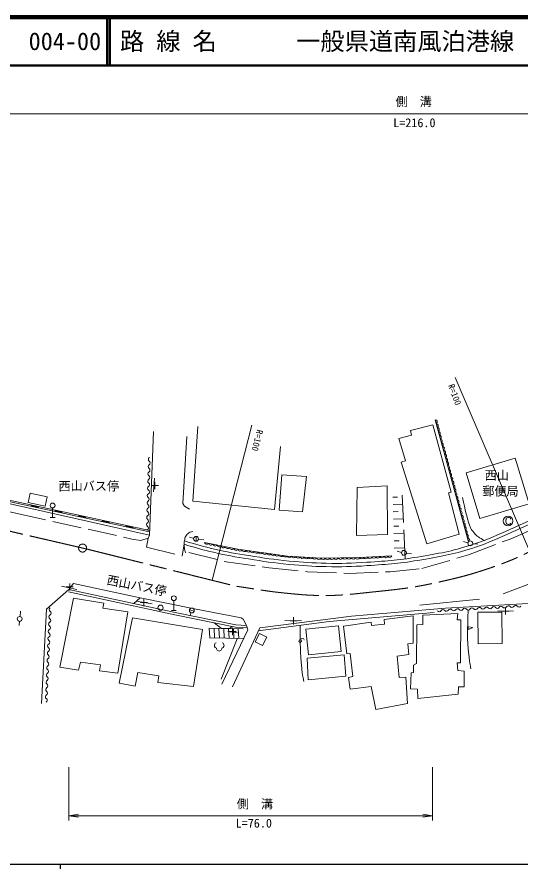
# Model space of a CAD drawing. Units: millimetres, scale not verified. Extents: x 40000 to 680000, y 20000 to 380000.
# Drawn here: x 159130 to 263136, y 204000 to 380000 of the extents above; entities that cross this region are included whole.
import ezdxf
from ezdxf.enums import TextEntityAlignment as Align

# ---------------------------------------------------------------- set-up
doc = ezdxf.new("R2010")
doc.units = ezdxf.units.MM
doc.header["$LTSCALE"] = 1000
doc.linetypes.add('CHAIN', pattern=[18.5, 12, -1.5, 3.5, -1.5])
doc.linetypes.add('DASHED', pattern=[7.5, 6, -1.5])
for name, color, linetype, lineweight in [('M-BMK', 2, 'CHAIN', 13), ('M-STR-HTXT', 7, 'Continuous', 13), ('M-TTL', 2, 'Continuous', 140), ('M-TTL-BAND', 7, 'Continuous', 25), ('M-TTL-LINE', 7, 'Continuous', 50), ('M-WORK', 1, 'Continuous', 13)]:
    doc.layers.add(name, color=color, linetype=linetype, lineweight=lineweight)
doc.layers.add('M-TTL-TXT', color=7, linetype='Continuous')
doc.styles.add('ＭＳ ゴシック', font='')
doc.styles.get('ＭＳ ゴシック').set_extended_font_data('MS Gothic')

# ---------------------------------------------------------------- blocks, each defined once
blk = doc.blocks.new('plus')
at = {"color": 0, "linetype": 'Continuous', "lineweight": -2}
for p, q in [((-1.25, 0), (1.25, 0)), ((0, -1.25), (0, 1.25))]:
    blk.add_line(p, q, dxfattribs=at)
blk = doc.blocks.new('open_arrow')
at = {"color": 0, "linetype": 'Continuous', "lineweight": -2}
blk.add_lwpolyline([(7.5, 1.25), (0, 0), (7.5, -1.25)], dxfattribs=at)

msp = doc.modelspace()

# ---------------------------------------------------------------- linework, layer by layer
at = {"layer": 'M-BMK'}
msp.add_circle((172652, 270294), 828, dxfattribs=at)
for points, knots in [([(173460, 270108), (171320, 270604), (136536, 278659), (134554, 279118), (134554, 279118), (134554, 279118), (134554, 279118), (134153, 279186), (128082, 280405), (123890, 280928), (119169, 281517), (116495, 281647), (111739, 281768), (104771, 281946), (100857, 281739), (93900, 281316), (86074, 280840), (83405, 280462), (73935, 279233)], [0, 0, 0, 0, 1, 1, 1, 2, 2, 2, 3, 3, 3, 4, 4, 4, 5, 5, 5, 6, 6, 6, 6]), ([(173460, 270108), (187285, 266657), (192200, 265430), (204212, 262432), (204212, 262432), (204212, 262432), (204212, 262432), (208150, 261877), (210337, 261407), (214295, 261010), (217533, 260686), (219356, 260491), (222611, 260493), (226205, 260496), (228215, 260756), (231789, 261140), (237097, 261710), (240102, 261941), (245318, 263079), (249746, 264044), (252228, 264644), (256521, 266095), (262174, 268005), (264141, 269132), (270446, 272374)], [0, 0, 0, 0, 1, 1, 1, 2, 2, 2, 3, 3, 3, 4, 4, 4, 5, 5, 5, 6, 6, 6, 7, 7, 7, 8, 8, 8, 8])]:
    msp.add_open_spline(points, degree=3, knots=knots, dxfattribs=at)
at = {"layer": 'M-STR-HTXT'}
for p, q in [((138205, 360000), (343065, 360000)), ((249570, 305519), (264927, 269739)), ((207607, 295671), (199422, 263635)), ((169841, 225000), (169841, 214000)), ((244903, 225000), (244903, 214000)), ((169841, 215000), (244903, 215000))]:
    msp.add_line(p, q, dxfattribs=at)
at = {"layer": 'M-TTL'}
msp.add_line((680000, 380000), (40000, 380000), dxfattribs=at)
at = {"layer": 'M-TTL-BAND'}
for p, q in [((40000, 205000), (579000, 205000)), ((168000, 205000), (168000, 204000))]:
    msp.add_line(p, q, dxfattribs=at)
at = {"layer": 'M-TTL-LINE'}
for p, q in [((177750, 380000), (177750, 370000)), ((178250, 380000), (178250, 370000)), ((40000, 370000), (680000, 370000))]:
    msp.add_line(p, q, dxfattribs=at)
at = {"layer": 'M-WORK'}
for p, q in [((240335, 294586), (244936, 295754)), ((244936, 295754), (248738, 281849)), ((252304, 271613), (245429, 296792)), ((186438, 272964), (187318, 294389)), ((196416, 295428), (195436, 279992)), ((240554, 293617), (240335, 294586)), ((194170, 293361), (193361, 279500)), ((237927, 292949), (240554, 293617)), ((239335, 288342), (237927, 292949)), ((212253, 278233), (213484, 291285)), ((238407, 288050), (239335, 288342)), ((243728, 271199), (238407, 288050)), ((138205, 283764), (186438, 272964)), ((187503, 284705), (187284, 281906)), ((248738, 281849), (248191, 281708)), ((248191, 281708), (250378, 273151)), ((186466, 273630), (156440, 280106)), ((186529, 273923), (156504, 280399)), ((195436, 279992), (212253, 278233)), ((236707, 280787), (237674, 280813)), ((162091, 279194), (162028, 278901)), ((163507, 278643), (162040, 278959)), ((163519, 278702), (162053, 279018)), ((163532, 278760), (162066, 279077)), ((163545, 278819), (162078, 279135)), ((163494, 278584), (163557, 278878)), ((166463, 276577), (166463, 278577)), ((166979, 278140), (166915, 277846)), ((168432, 277765), (166966, 278081)), ((193361, 279500), (193677, 278937)), ((193677, 278937), (194733, 278303)), ((236747, 279288), (238682, 279340)), ((165963, 276577), (166963, 276577)), ((168394, 277589), (166928, 277905)), ((168407, 277648), (166941, 277964)), ((168419, 277706), (166953, 278022)), ((168382, 277530), (168445, 277824)), ((171866, 277086), (171803, 276792)), ((173282, 276535), (171816, 276851)), ((173294, 276593), (171828, 276910)), ((173307, 276652), (171841, 276968)), ((173320, 276711), (171853, 277027)), ((173269, 276476), (173332, 276769)), ((236787, 277789), (237790, 277815)), ((236827, 276289), (238834, 276343)), ((260076, 276287), (260130, 276355)), ((260130, 276355), (260245, 276510)), ((260245, 276510), (260400, 276616)), ((260400, 276616), (260679, 276618)), ((260679, 276618), (260841, 276566)), ((260841, 276566), (260951, 276456)), ((260951, 276456), (261010, 276287)), ((176754, 276032), (176691, 275738)), ((178169, 275481), (176703, 275797)), ((178182, 275539), (176716, 275856)), ((178195, 275598), (176728, 275914)), ((178207, 275657), (176741, 275973)), ((178157, 275422), (178220, 275715)), ((181641, 274977), (181578, 274684)), ((183057, 274427), (181591, 274743)), ((183070, 274485), (181603, 274802)), ((183082, 274544), (181616, 274860)), ((183095, 274603), (181629, 274919)), ((183044, 274368), (183108, 274661)), ((236867, 274790), (237906, 274817)), ((260024, 276069), (260076, 276287)), ((260024, 275739), (260024, 276069)), ((260072, 275527), (260024, 275739)), ((260184, 275359), (260072, 275527)), ((260290, 275251), (260184, 275359)), ((260407, 275194), (260290, 275251)), ((260681, 275194), (260407, 275194)), ((260843, 275246), (260681, 275194)), ((260953, 275361), (260843, 275246)), ((261003, 275462), (260953, 275361)), ((186466, 273630), (186529, 273923)), ((236908, 273290), (238986, 273346)), ((250378, 273151), (243728, 271199)), ((195589, 272298), (194712, 272559)), ((196079, 271696), (196079, 272696)), ((196537, 272094), (197650, 272008)), ((236948, 271791), (238022, 271819)), ((252185, 271380), (251308, 271642)), ((253134, 271176), (254246, 271090)), ((236988, 270291), (239137, 270349)), ((238490, 269410), (237613, 269671)), ((239438, 269206), (240551, 269120)), ((259475, 260819), (273666, 266315)), ((168271, 262391), (171437, 261740)), ((170798, 263007), (169841, 261724)), ((184510, 260019), (170798, 263007)), ((165197, 257678), (169841, 261724)), ((169736, 261235), (191663, 256524)), ((169841, 261724), (191768, 257013)), ((167969, 245711), (170813, 259959)), ((170813, 259959), (177017, 258925)), ((177017, 258925), (176845, 257891)), ((184510, 260019), (183221, 258849)), ((183728, 259310), (187048, 258780)), ((195789, 257721), (184510, 260019)), ((191482, 257429), (191482, 259429)), ((242240, 258483), (254592, 259708)), ((247587, 257903), (268595, 259090)), ((159773, 256145), (159856, 257228)), ((164206, 238202), (165197, 257678)), ((176845, 257891), (182016, 257144)), ((182016, 257144), (179948, 244476)), ((190982, 257429), (191982, 257429)), ((191768, 257013), (204273, 254447)), ((195682, 257283), (194717, 257545)), ((205384, 255902), (195789, 257721)), ((245225, 256974), (223566, 255107)), ((228130, 256256), (247587, 257903)), ((258386, 257347), (261623, 257232)), ((180235, 242379), (182964, 255909)), ((182964, 255909), (197384, 253496)), ((191667, 256523), (204208, 253949)), ((194851, 256380), (195007, 256930)), ((205786, 255634), (205384, 255902)), ((206475, 254312), (205786, 255634)), ((209228, 253824), (228130, 256256)), ((214383, 255301), (217830, 255263)), ((234895, 255505), (240870, 256310)), ((234952, 254558), (234895, 255505)), ((240870, 256310), (240898, 250680)), ((242852, 254471), (242881, 256453)), ((242881, 256453), (250119, 256769)), ((250119, 256769), (250004, 255477)), ((250004, 255477), (250723, 255448)), ((250723, 255448), (250665, 246601)), ((159602, 255160), (159543, 254272)), ((197384, 253496), (195517, 241661)), ((205790, 253587), (198733, 253734)), ((198897, 251747), (198792, 253733)), ((199897, 251726), (199792, 253712)), ((199823, 254849), (201308, 253680)), ((200897, 251705), (200791, 253691)), ((201308, 253680), (203010, 253645)), ((201897, 251684), (201791, 253670)), ((202896, 251663), (202791, 253649)), ((203010, 253645), (203502, 254094)), ((203579, 241625), (209228, 253824)), ((203896, 251642), (203791, 253628)), ((204208, 253949), (206618, 253811)), ((204273, 254447), (206475, 254312)), ((204896, 251621), (204791, 253607)), ((206475, 254312), (206743, 253374)), ((223566, 255107), (208924, 253166)), ((226507, 254155), (232223, 254960)), ((227168, 248468), (226507, 254155)), ((232223, 254960), (232281, 254299)), ((232281, 254299), (234952, 254558)), ((241559, 246428), (241617, 254414)), ((241617, 254414), (242852, 254471)), ((205896, 251600), (198839, 251748)), ((206743, 253374), (201381, 242152)), ((202669, 253051), (204627, 252812)), ((201266, 243205), (204560, 251555)), ((240898, 250680), (239807, 250507)), ((239807, 250507), (240008, 248295)), ((227857, 248496), (227168, 248468)), ((228432, 243728), (227857, 248496)), ((240008, 248295), (237595, 247951)), ((172220, 246745), (171818, 245051)), ((176357, 246171), (172220, 246745)), ((237595, 247951), (237997, 243556)), ((240927, 246112), (241559, 246428)), ((250665, 246601), (250004, 246572)), ((250004, 246572), (250119, 245021)), ((171818, 245051), (167969, 245711)), ((176127, 244936), (176357, 246171)), ((179948, 244476), (176127, 244936)), ((240956, 244590), (240927, 246112)), ((250119, 245021), (251441, 244877)), ((251441, 244877), (251441, 241602)), ((184055, 244562), (183509, 241747)), ((188393, 243930), (184055, 244562)), ((188163, 242551), (188393, 243930)), ((227570, 243527), (228432, 243728)), ((227886, 241114), (227570, 243527)), ((237997, 243556), (239376, 243642)), ((239376, 243642), (239749, 238213)), ((240353, 241200), (240468, 244504)), ((240468, 244504), (240956, 244590)), ((183509, 241747), (180235, 242379)), ((195517, 241661), (188163, 242551)), ((232223, 241688), (227886, 241114)), ((233171, 236977), (232223, 241688)), ((241760, 241171), (240353, 241200)), ((241846, 239247), (241760, 241171)), ((250234, 241602), (250177, 240080)), ((251441, 241602), (250234, 241602)), ((250177, 240080), (241846, 239247)), ((239749, 238213), (233171, 236977))]:
    msp.add_line(p, q, dxfattribs=at)
at = {"layer": 'M-WORK', "linetype": 'DASHED'}
msp.add_line((239253, 268059), (238586, 281230), dxfattribs=at)
at = {"layer": 'M-WORK'}
for points in [[(261951, 288881), (264801, 279435), (254677, 276381), (251827, 285827)], [(213766, 285445), (218867, 285058), (218023, 277755), (213210, 278120)], [(161401, 279695), (164919, 278945), (165338, 280907), (161820, 281658)], [(229193, 272886), (235596, 273097), (235490, 283135), (229329, 282807)], [(254246, 257022), (259213, 257060), (259263, 250549), (254297, 250510)], [(219260, 248271), (226020, 248942), (225498, 254211), (218738, 253541)], [(209172, 252663), (210666, 251897), (209783, 250176), (208290, 250942)], [(219030, 247582), (226614, 248252), (227002, 243860), (219235, 243048)]]:
    msp.add_lwpolyline(points, close=True, dxfattribs=at)
at = {"layer": 'M-WORK', "linetype": 'DASHED'}
for points in [[(138205, 283764), (138290, 282733), (139791, 281655), (159164, 277433), (182853, 272155), (184659, 271827), (186184, 272367), (186438, 272964)], [(194582, 269374), (202322, 267427), (211188, 266184), (219069, 265387), (227676, 265058), (236143, 265410), (242687, 266067), (252280, 268881), (260911, 272165), (268276, 275308), (269988, 276293), (270363, 277771)], [(186184, 272367), (185855, 270490), (193220, 268661), (193619, 271077)]]:
    msp.add_lwpolyline(points, dxfattribs=at)
at = {"layer": 'M-WORK'}
msp.add_lwpolyline([(197806, 271468), (204725, 270037), (214904, 268653), (221870, 268207), (229868, 268325), (236506, 268677)], dxfattribs=at)
for centre, radius in [((166463, 279077), 500), ((260487, 275878), 1000), ((260487, 275878), 1000), ((196079, 272196), 500), ((252675, 271278), 500), ((238980, 269308), 500), ((191482, 259929), 500), ((188746, 257963), 545), ((195194, 257394), 500), ((159668, 255656), 500)]:
    msp.add_circle(centre, radius, dxfattribs=at)
for centre, radius, start, end in [((245414, 296365), 427, 302.59238, 87.94891), ((245629, 295578), 427, 302.59238, 87.94891), ((245844, 294791), 427, 302.59238, 87.94891), ((246058, 294004), 427, 302.59238, 87.94891), ((246273, 293217), 427, 302.59238, 87.94891), ((246488, 292430), 427, 302.59238, 87.94891), ((246703, 291644), 427, 302.59238, 87.94891), ((246918, 290857), 427, 302.59238, 87.94891), ((247133, 290070), 427, 302.59238, 87.94891), ((186684, 288619), 452, 122.22335, 234.5133), ((247347, 289283), 427, 302.59238, 87.94891), ((247562, 288496), 427, 302.59238, 87.94891), ((186641, 287120), 452, 122.22335, 234.5133), ((186160, 287884), 452, 302.22335, 54.5133), ((247777, 287709), 427, 302.59238, 87.94891), ((247992, 286923), 427, 302.59238, 87.94891), ((186599, 285621), 452, 122.22335, 234.5133), ((186074, 284885), 452, 302.22335, 54.5133), ((186117, 286385), 452, 302.22335, 54.5133), ((248207, 286136), 427, 302.59238, 87.94891), ((248422, 285349), 427, 302.59238, 87.94891), ((186556, 284121), 452, 122.22335, 234.5133), ((186032, 283386), 452, 302.22335, 54.5133), ((248636, 284562), 427, 302.59238, 87.94891), ((248851, 283775), 427, 302.59238, 87.94891), ((249066, 282988), 427, 302.59238, 87.94891), ((186513, 282622), 452, 122.22335, 234.5133), ((185989, 281886), 452, 302.22335, 54.5133), ((249281, 282202), 427, 302.59238, 87.94891), ((249496, 281415), 427, 302.59238, 87.94891), ((186428, 279623), 452, 122.22335, 234.5133), ((186471, 281122), 452, 122.22335, 234.5133), ((185946, 280387), 452, 302.22335, 54.5133), ((249710, 280628), 427, 302.59238, 87.94891), ((249925, 279841), 427, 302.59238, 87.94891), ((186385, 278124), 452, 122.22335, 234.5133), ((185904, 278888), 452, 302.22335, 54.5133), ((250140, 279054), 427, 302.59238, 87.94891), ((250355, 278267), 427, 302.59238, 87.94891), ((186342, 276624), 452, 122.22335, 234.5133), ((185861, 277388), 452, 302.22335, 54.5133), ((250570, 277481), 427, 302.59238, 87.94891), ((250785, 276694), 427, 302.59238, 87.94891), ((250999, 275907), 427, 302.59238, 87.94891), ((186300, 275125), 452, 122.22335, 234.5133), ((185775, 274389), 452, 302.22335, 54.5133), ((185818, 275889), 452, 302.22335, 54.5133), ((251214, 275120), 427, 302.59238, 87.94891), ((251429, 274333), 427, 302.59238, 87.94891), ((251644, 273546), 427, 302.59238, 87.94891), ((251859, 272760), 427, 302.59238, 87.94891), ((198274, 271550), 475, 189.93534, 326.69876), ((199139, 271371), 475, 189.93534, 326.69876), ((200004, 271192), 475, 189.93534, 326.69876), ((252073, 271973), 427, 302.59238, 87.94891), ((200869, 271013), 475, 189.93534, 326.69876), ((201734, 270834), 475, 189.93534, 326.69876), ((202598, 270655), 475, 189.93534, 326.69876), ((203463, 270477), 475, 189.93534, 326.69876), ((204328, 270298), 475, 189.93534, 326.69876), ((205170, 270133), 455, 192.20684, 332.30996), ((206019, 270018), 455, 192.20684, 332.30996), ((206867, 269903), 455, 192.20684, 332.30996), ((207715, 269787), 455, 192.20684, 332.30996), ((208563, 269672), 455, 192.20684, 332.30996), ((209412, 269557), 455, 192.20684, 332.30996), ((210260, 269441), 455, 192.20684, 332.30996), ((211108, 269326), 455, 192.20684, 332.30996), ((211956, 269211), 455, 192.20684, 332.30996), ((212805, 269095), 455, 192.20684, 332.30996), ((213653, 268980), 455, 192.20684, 332.30996), ((214501, 268865), 455, 192.20684, 332.30996), ((215350, 268792), 467, 197.31005, 335.36915), ((216221, 268736), 467, 197.31005, 335.36915), ((217092, 268681), 467, 197.31005, 335.36915), ((217963, 268625), 467, 197.31005, 335.36915), ((218833, 268569), 467, 197.31005, 335.36915), ((219704, 268514), 467, 197.31005, 335.36915), ((220575, 268458), 467, 197.31005, 335.36915), ((221446, 268402), 467, 197.31005, 335.36915), ((222312, 268393), 479, 202.79337, 338.88674), ((223201, 268406), 479, 202.79337, 338.88674), ((224089, 268419), 479, 202.79337, 338.88674), ((224978, 268432), 479, 202.79337, 338.88674), ((225867, 268445), 479, 202.79337, 338.88674), ((226755, 268458), 479, 202.79337, 338.88674), ((227644, 268471), 479, 202.79337, 338.88674), ((228533, 268484), 479, 202.79337, 338.88674), ((229421, 268497), 479, 202.79337, 338.88674), ((230276, 268484), 438, 201.36486, 344.70322), ((231106, 268528), 438, 201.36486, 344.70322), ((231935, 268572), 438, 201.36486, 344.70322), ((232765, 268616), 438, 201.36486, 344.70322), ((233595, 268660), 438, 201.36486, 344.70322), ((234424, 268704), 438, 201.36486, 344.70322), ((235254, 268748), 438, 201.36486, 344.70322), ((236084, 268792), 438, 201.36486, 344.70322), ((166222, 257563), 452, 121.36547, 233.65542), ((165687, 256835), 452, 301.36547, 53.65542), ((246274, 257600), 452, 217.1527, 329.44265), ((247052, 257140), 452, 37.1527, 149.44265), ((247772, 257686), 452, 217.1527, 329.44265), ((248549, 257227), 452, 37.1527, 149.44265), ((249269, 257772), 452, 217.1527, 329.44265), ((250047, 257313), 452, 37.1527, 149.44265), ((250767, 257858), 452, 217.1527, 329.44265), ((251544, 257399), 452, 37.1527, 149.44265), ((252264, 257945), 452, 217.1527, 329.44265), ((253042, 257486), 452, 37.1527, 149.44265), ((253762, 258031), 452, 217.1527, 329.44265), ((254540, 257572), 452, 37.1527, 149.44265), ((255259, 258117), 452, 217.1527, 329.44265), ((256037, 257658), 452, 37.1527, 149.44265), ((256757, 258204), 452, 217.1527, 329.44265), ((257535, 257744), 452, 37.1527, 149.44265), ((258254, 258290), 452, 217.1527, 329.44265), ((259032, 257831), 452, 37.1527, 149.44265), ((259752, 258376), 452, 217.1527, 329.44265), ((260530, 257917), 452, 37.1527, 149.44265), ((261249, 258462), 452, 217.1527, 329.44265), ((262027, 258003), 452, 37.1527, 149.44265), ((262747, 258549), 452, 217.1527, 329.44265), ((166157, 256064), 452, 121.36547, 233.65542), ((165622, 255337), 452, 301.36547, 53.65542), ((166026, 253067), 452, 121.36547, 233.65542), ((166092, 254566), 452, 121.36547, 233.65542), ((165556, 253838), 452, 301.36547, 53.65542), ((165961, 251568), 452, 121.36547, 233.65542), ((165491, 252340), 452, 301.36547, 53.65542), ((165896, 250070), 452, 121.36547, 233.65542), ((165426, 250841), 452, 301.36547, 53.65542), ((200449, 250175), 599, 113.44836, 257.2818), ((201252, 250175), 599, 282.7182, 66.55164), ((165831, 248571), 452, 121.36547, 233.65542), ((165296, 247844), 452, 301.36547, 53.65542), ((165361, 249342), 452, 301.36547, 53.65542), ((200851, 249559), 534, 176.52859, 3.47141), ((165766, 247073), 452, 121.36547, 233.65542), ((165231, 246345), 452, 301.36547, 53.65542), ((165701, 245574), 452, 121.36547, 233.65542), ((165165, 244847), 452, 301.36547, 53.65542), ((165570, 242577), 452, 121.36547, 233.65542), ((165635, 244076), 452, 121.36547, 233.65542), ((165100, 243348), 452, 301.36547, 53.65542), ((165505, 241078), 452, 121.36547, 233.65542), ((165035, 241849), 452, 301.36547, 53.65542), ((165440, 239580), 452, 121.36547, 233.65542), ((164970, 240351), 452, 301.36547, 53.65542), ((164905, 238852), 452, 301.36547, 53.65542)]:
    msp.add_arc(centre, radius, start, end, dxfattribs=at)
for points, knots in [([(193619, 271077), (196488, 270212), (197303, 269979), (199699, 269413), (202481, 268756), (204069, 268512), (206892, 268053), (210134, 267526), (211955, 267238), (215226, 266927), (218229, 266642), (219918, 266521), (222934, 266458), (226233, 266389), (228086, 266449), (231378, 266661), (235810, 266948), (238305, 267131), (242683, 267881), (247061, 268630), (249540, 269072), (253753, 270477), (256749, 271475), (258332, 272298), (261227, 273557), (265993, 275629), (268583, 276967), (273324, 279096), (280175, 282172), (284064, 283779), (290891, 286906), (306484, 294048), (315340, 297807), (330658, 305517), (334643, 307523), (335952, 308152), (340830, 310711)], [0, 0, 0, 0, 1, 1, 1, 2, 2, 2, 3, 3, 3, 4, 4, 4, 5, 5, 5, 6, 6, 6, 7, 7, 7, 8, 8, 8, 9, 9, 9, 10, 10, 10, 11, 11, 11, 12, 12, 12, 12]), ([(193666, 271778), (196588, 270900), (197416, 270662), (199855, 270088), (202621, 269438), (204198, 269192), (207002, 268736), (210228, 268213), (212040, 267926), (215293, 267616), (218275, 267333), (219952, 267213), (222947, 267151), (226223, 267082), (228063, 267141), (231332, 267353), (235737, 267637), (238215, 267826), (242566, 268564), (246907, 269302), (249364, 269745), (253541, 271138), (256511, 272128), (258080, 272944), (260951, 274192), (265714, 276262), (268302, 277600), (273039, 279727), (279889, 282802), (283778, 284409), (290604, 287536), (306190, 294674), (315042, 298432), (330354, 306139), (334334, 308143), (335643, 308771), (340515, 311327)], [0, 0, 0, 0, 1, 1, 1, 2, 2, 2, 3, 3, 3, 4, 4, 4, 5, 5, 5, 6, 6, 6, 7, 7, 7, 8, 8, 8, 9, 9, 9, 10, 10, 10, 11, 11, 11, 12, 12, 12, 12]), ([(251074, 280714), (251712, 277907), (251808, 277073), (252591, 274834), (252636, 274706), (252644, 274626), (252708, 274506), (252930, 274086), (253090, 273868), (253388, 273497), (254061, 272661), (254548, 272473), (255593, 271856)], [0, 0, 0, 0, 1, 1, 1, 2, 2, 2, 3, 3, 3, 4, 4, 4, 4]), ([(193894, 269307), (193765, 269783), (193716, 269931), (193667, 270342), (193632, 270627), (193615, 270789), (193619, 271077), (193624, 271461), (193629, 271684), (193727, 272056), (193826, 272430), (193863, 272669), (194102, 272973), (194327, 273259), (194489, 273421), (194825, 273562), (195052, 273656), (195168, 273683), (195437, 273710)], [0, 0, 0, 0, 1, 1, 1, 2, 2, 2, 3, 3, 3, 4, 4, 4, 5, 5, 5, 6, 6, 6, 6]), ([(252229, 257474), (252136, 253147), (251976, 251838), (252383, 248263), (252513, 247115), (252543, 246701), (252785, 245333)], [0, 0, 0, 0, 1, 1, 1, 2, 2, 2, 2]), ([(217560, 254311), (217616, 250114), (217526, 248934), (217878, 245513), (217891, 245386), (217899, 245314), (217913, 245187), (218023, 244229), (218099, 243914), (218309, 242749)], [0, 0, 0, 0, 1, 1, 1, 2, 2, 2, 3, 3, 3, 3])]:
    msp.add_open_spline(points, degree=3, knots=knots, dxfattribs=at)

# ---------------------------------------------------------------- block references
at = {"layer": 'M-STR-HTXT', "xscale": 267, "yscale": 267}
msp.add_blockref('open_arrow', (169841, 215000), dxfattribs=at)
at = {"layer": 'M-STR-HTXT', "xscale": 267, "yscale": 267, "rotation": 180}
msp.add_blockref('open_arrow', (244903, 215000), dxfattribs=at)
at = {"layer": 'M-WORK', "xscale": 600, "yscale": 600}
for p in [(187550, 283219), (169994, 262251), (185330, 259054), (259961, 257291), (216221, 255281), (203605, 253062)]:
    msp.add_blockref('plus', p, dxfattribs=at)

# ---------------------------------------------------------------- texts
at = {"layer": 'M-STR-HTXT', "style": 'ＭＳ ゴシック'}
for p in [(237244, 361039), (204477, 215945)]:
    msp.add_text('側\u3000溝', height=1833, dxfattribs=at).set_placement(p, align=Align.BOTTOM_LEFT)
for s, p in [('L=216.0', (241138, 356699)), ('L=76.0', (208000, 212000))]:
    msp.add_text(s, height=1833, dxfattribs=at).set_placement(p, align=Align.BOTTOM_CENTER)
for rotation, p in [(290.095, (247710, 303756)), (255.651, (208284, 294981))]:
    msp.add_text('R=100', height=1320, rotation=rotation, dxfattribs=at).set_placement(p, align=Align.BOTTOM_LEFT)
at = {"layer": 'M-TTL-TXT', "style": 'ＭＳ ゴシック'}
for s, p in [('004-00', (161521, 375000)), ('路 線 名', (180380, 375000)), ('一般県道南風泊港線', (216734, 375000))]:
    msp.add_text(s, height=3666, dxfattribs=at).set_placement(p, align=Align.MIDDLE_LEFT)
at = {"layer": 'M-WORK', "style": 'ＭＳ ゴシック'}
for s, p in [('西山', (255631, 283847)), ('西山バス停', (167685, 281624)), ('郵便局', (255156, 280575))]:
    msp.add_text(s, height=1833, dxfattribs=at).set_placement(p, align=Align.BOTTOM_LEFT)
for s, height, rotation, p in [('西山バス停', 1833, 348.762, (177421, 262309)), ('4', 1320, 287.526, (251426, 253909)), ('6', 1320, 304.695, (216677, 251020))]:
    msp.add_text(s, height=height, rotation=rotation, dxfattribs=at).set_placement(p, align=Align.BOTTOM_LEFT)

doc.saveas('drawing.dxf')
